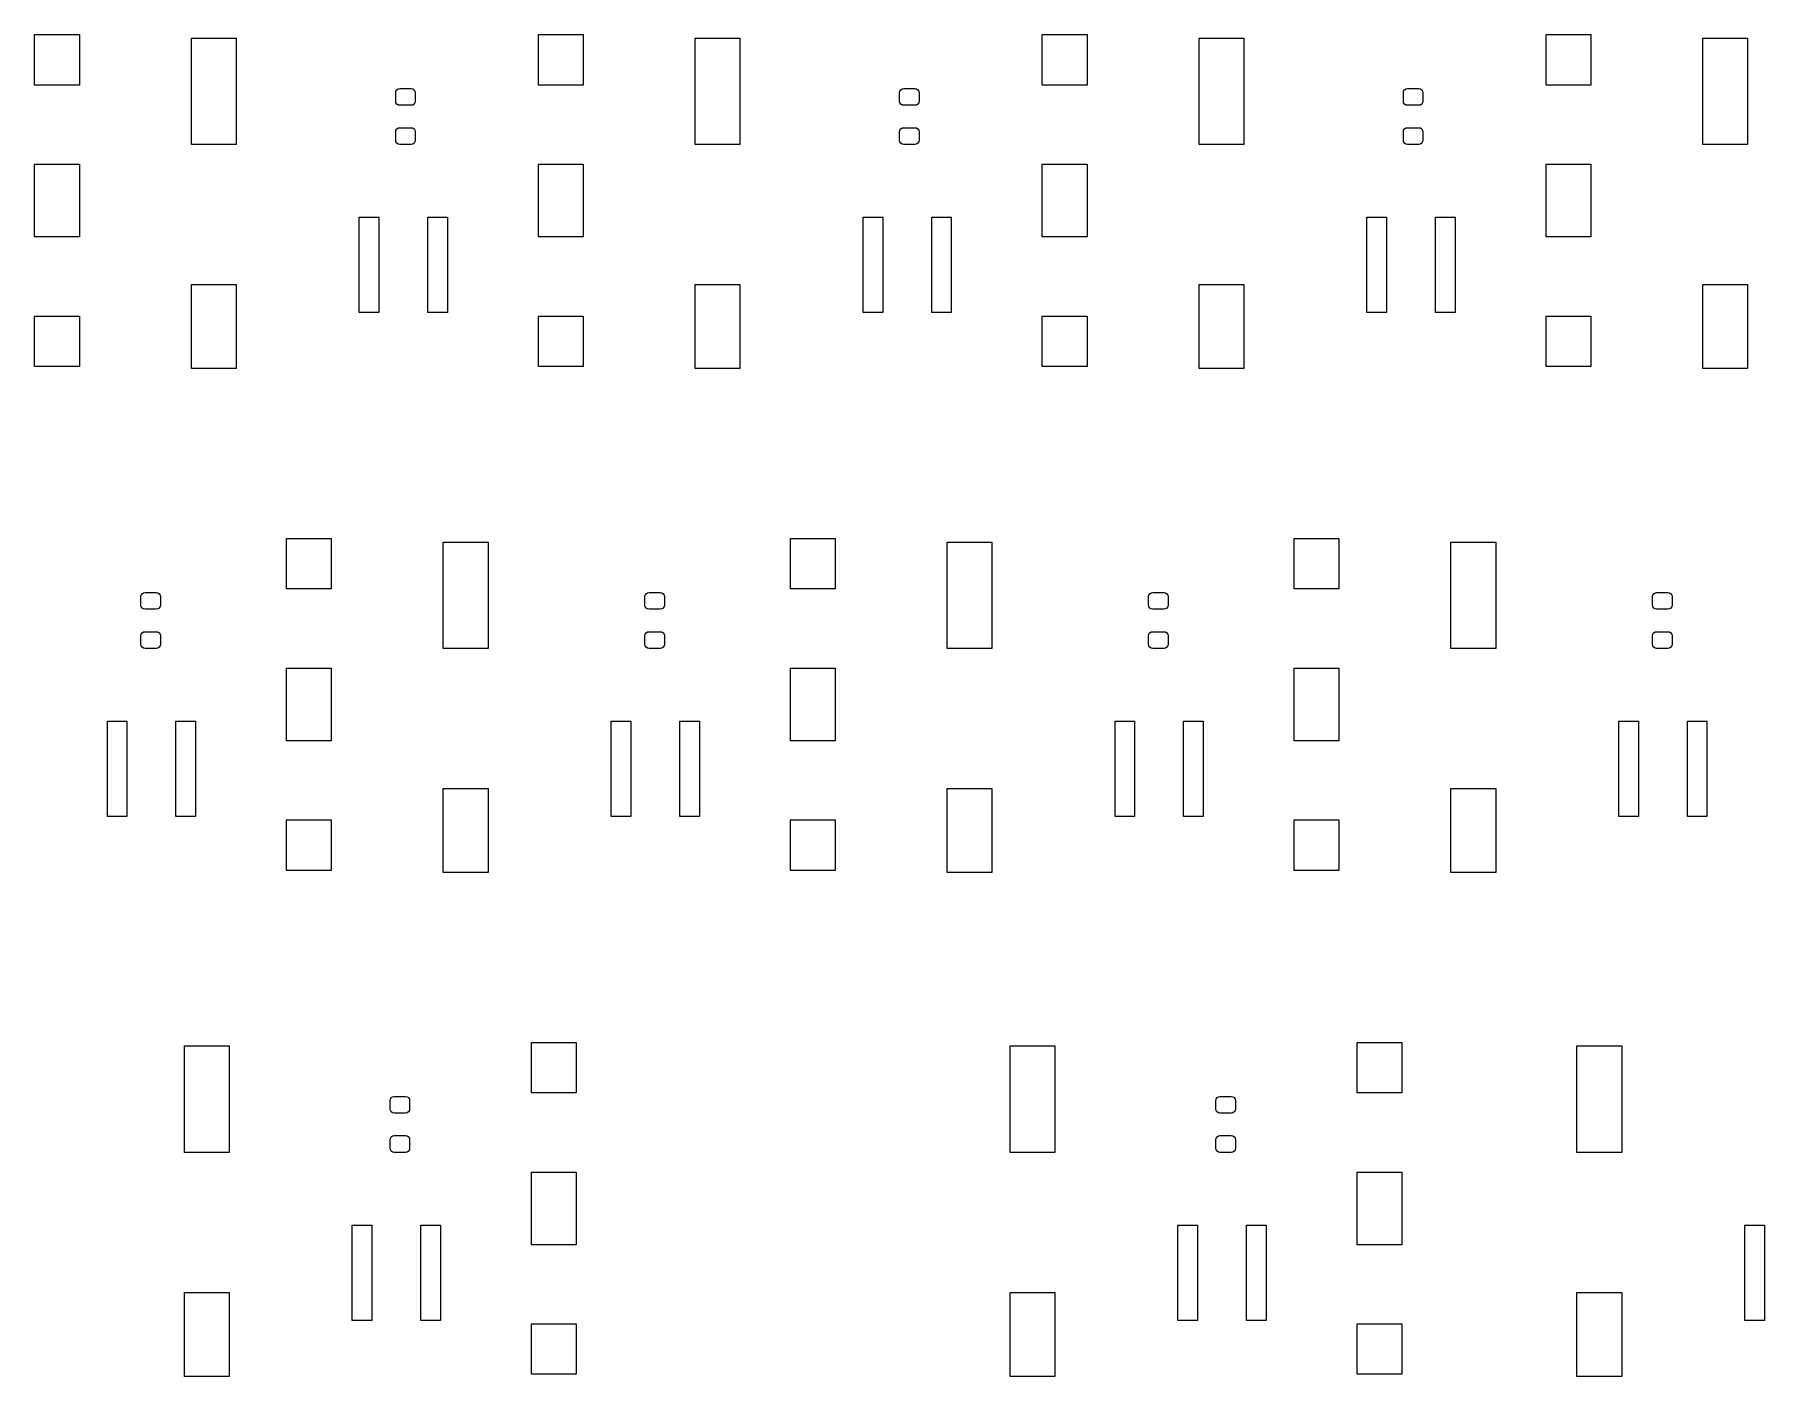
# Model space of a CAD drawing. Extents: x 0.8 to 10.9, y -6.1 to -1.7.
# Drawn here: x 6.051 to 8.484, y -5.756 to -3.869 of the extents above; entities that cross this region are included whole.
import ezdxf

# ---------------------------------------------------------------- set-up
doc = ezdxf.new("R2010")
doc.units = 0
doc.header["$MEASUREMENT"] = 0
doc.layers.add('BLACK', color=7, linetype='CONTINUOUS')

msp = doc.modelspace()

# ---------------------------------------------------------------- linework, layer by layer
at = {"layer": 'BLACK', "linetype": 'CONTINUOUS'}
for p, q in [((6.0512, -3.94), (6.0512, -3.8691)), ((6.0512, -3.8691), (6.1142, -3.8691)), ((6.1142, -3.8691), (6.1142, -3.94)), ((6.2717, -4.0236), (6.2717, -3.874)), ((6.2717, -3.874), (6.3346, -3.874)), ((6.3346, -3.874), (6.3346, -4.0236)), ((6.7598, -3.94), (6.7598, -3.8691)), ((6.7598, -3.8691), (6.8228, -3.8691)), ((6.8228, -3.8691), (6.8228, -3.94)), ((6.9803, -4.0236), (6.9803, -3.874)), ((6.9803, -3.874), (7.0433, -3.874)), ((7.0433, -3.874), (7.0433, -4.0236)), ((7.4685, -3.94), (7.4685, -3.8691)), ((7.4685, -3.8691), (7.5315, -3.8691)), ((7.5315, -3.8691), (7.5315, -3.94)), ((7.689, -4.0236), (7.689, -3.874)), ((7.689, -3.874), (7.752, -3.874)), ((7.752, -3.874), (7.752, -4.0236)), ((8.1772, -3.94), (8.1772, -3.8691)), ((8.1772, -3.8691), (8.2402, -3.8691)), ((8.2402, -3.8691), (8.2402, -3.94)), ((8.3976, -4.0236), (8.3976, -3.874)), ((8.3976, -3.874), (8.4606, -3.874)), ((8.4606, -3.874), (8.4606, -4.0236)), ((6.1142, -3.94), (6.0512, -3.94)), ((6.8228, -3.94), (6.7598, -3.94)), ((7.5315, -3.94), (7.4685, -3.94)), ((8.2402, -3.94), (8.1772, -3.94)), ((6.5591, -3.9508), (6.5595, -3.9485)), ((6.5591, -3.9626), (6.5591, -3.9508)), ((6.5595, -3.9649), (6.5591, -3.9626)), ((6.5595, -3.9485), (6.5608, -3.9466)), ((6.5608, -3.9668), (6.5595, -3.9649)), ((6.5608, -3.9466), (6.5627, -3.9453)), ((6.5627, -3.9453), (6.565, -3.9449)), ((6.565, -3.9449), (6.5807, -3.9449)), ((6.5807, -3.9449), (6.583, -3.9453)), ((6.583, -3.9453), (6.5849, -3.9466)), ((6.5849, -3.9466), (6.5862, -3.9485)), ((6.5862, -3.9649), (6.5849, -3.9668)), ((6.5862, -3.9485), (6.5866, -3.9508)), ((6.5866, -3.9626), (6.5862, -3.9649)), ((6.5866, -3.9508), (6.5866, -3.9626)), ((7.2677, -3.9508), (7.2682, -3.9485)), ((7.2677, -3.9626), (7.2677, -3.9508)), ((7.2682, -3.9649), (7.2677, -3.9626)), ((7.2682, -3.9485), (7.2694, -3.9466)), ((7.2694, -3.9668), (7.2682, -3.9649)), ((7.2694, -3.9466), (7.2714, -3.9453)), ((7.2714, -3.9453), (7.2736, -3.9449)), ((7.2736, -3.9449), (7.2894, -3.9449)), ((7.2894, -3.9449), (7.2916, -3.9453)), ((7.2916, -3.9453), (7.2935, -3.9466)), ((7.2935, -3.9466), (7.2948, -3.9485)), ((7.2948, -3.9649), (7.2935, -3.9668)), ((7.2948, -3.9485), (7.2953, -3.9508)), ((7.2953, -3.9626), (7.2948, -3.9649)), ((7.2953, -3.9508), (7.2953, -3.9626)), ((7.9764, -3.9508), (7.9768, -3.9485)), ((7.9764, -3.9626), (7.9764, -3.9508)), ((7.9768, -3.9649), (7.9764, -3.9626)), ((7.9768, -3.9485), (7.9781, -3.9466)), ((7.9781, -3.9668), (7.9768, -3.9649)), ((7.9781, -3.9466), (7.98, -3.9453)), ((7.98, -3.9453), (7.9823, -3.9449)), ((7.9823, -3.9449), (7.998, -3.9449)), ((7.998, -3.9449), (8.0003, -3.9453)), ((8.0003, -3.9453), (8.0022, -3.9466)), ((8.0022, -3.9466), (8.0035, -3.9485)), ((8.0035, -3.9649), (8.0022, -3.9668)), ((8.0035, -3.9485), (8.0039, -3.9508)), ((8.0039, -3.9626), (8.0035, -3.9649)), ((8.0039, -3.9508), (8.0039, -3.9626)), ((6.5627, -3.9681), (6.5608, -3.9668)), ((6.565, -3.9685), (6.5627, -3.9681)), ((6.5807, -3.9685), (6.565, -3.9685)), ((6.583, -3.9681), (6.5807, -3.9685)), ((6.5849, -3.9668), (6.583, -3.9681)), ((7.2714, -3.9681), (7.2694, -3.9668)), ((7.2736, -3.9685), (7.2714, -3.9681)), ((7.2894, -3.9685), (7.2736, -3.9685)), ((7.2916, -3.9681), (7.2894, -3.9685)), ((7.2935, -3.9668), (7.2916, -3.9681)), ((7.98, -3.9681), (7.9781, -3.9668)), ((7.9823, -3.9685), (7.98, -3.9681)), ((7.998, -3.9685), (7.9823, -3.9685)), ((8.0003, -3.9681), (7.998, -3.9685)), ((8.0022, -3.9668), (8.0003, -3.9681)), ((6.5591, -4.0059), (6.5595, -4.0036)), ((6.5591, -4.0177), (6.5591, -4.0059)), ((6.5595, -4.0036), (6.5608, -4.0017)), ((6.5608, -4.0017), (6.5627, -4.0004)), ((6.5627, -4.0004), (6.565, -4)), ((6.565, -4), (6.5807, -4)), ((6.5807, -4), (6.583, -4.0004)), ((6.583, -4.0004), (6.5849, -4.0017)), ((6.5849, -4.0017), (6.5862, -4.0036)), ((6.5862, -4.0036), (6.5866, -4.0059)), ((6.5866, -4.0059), (6.5866, -4.0177)), ((7.2677, -4.0059), (7.2682, -4.0036)), ((7.2677, -4.0177), (7.2677, -4.0059)), ((7.2682, -4.0036), (7.2694, -4.0017)), ((7.2694, -4.0017), (7.2714, -4.0004)), ((7.2714, -4.0004), (7.2736, -4)), ((7.2736, -4), (7.2894, -4)), ((7.2894, -4), (7.2916, -4.0004)), ((7.2916, -4.0004), (7.2935, -4.0017)), ((7.2935, -4.0017), (7.2948, -4.0036)), ((7.2948, -4.0036), (7.2953, -4.0059)), ((7.2953, -4.0059), (7.2953, -4.0177)), ((7.9764, -4.0059), (7.9768, -4.0036)), ((7.9764, -4.0177), (7.9764, -4.0059)), ((7.9768, -4.0036), (7.9781, -4.0017)), ((7.9781, -4.0017), (7.98, -4.0004)), ((7.98, -4.0004), (7.9823, -4)), ((7.9823, -4), (7.998, -4)), ((7.998, -4), (8.0003, -4.0004)), ((8.0003, -4.0004), (8.0022, -4.0017)), ((8.0022, -4.0017), (8.0035, -4.0036)), ((8.0035, -4.0036), (8.0039, -4.0059)), ((8.0039, -4.0059), (8.0039, -4.0177)), ((6.3346, -4.0236), (6.2717, -4.0236)), ((6.5595, -4.02), (6.5591, -4.0177)), ((6.5608, -4.0219), (6.5595, -4.02)), ((6.5627, -4.0232), (6.5608, -4.0219)), ((6.565, -4.0236), (6.5627, -4.0232)), ((6.5807, -4.0236), (6.565, -4.0236)), ((6.583, -4.0232), (6.5807, -4.0236)), ((6.5849, -4.0219), (6.583, -4.0232)), ((6.5862, -4.02), (6.5849, -4.0219)), ((6.5866, -4.0177), (6.5862, -4.02)), ((7.0433, -4.0236), (6.9803, -4.0236)), ((7.2682, -4.02), (7.2677, -4.0177)), ((7.2694, -4.0219), (7.2682, -4.02)), ((7.2714, -4.0232), (7.2694, -4.0219)), ((7.2736, -4.0236), (7.2714, -4.0232)), ((7.2894, -4.0236), (7.2736, -4.0236)), ((7.2916, -4.0232), (7.2894, -4.0236)), ((7.2935, -4.0219), (7.2916, -4.0232)), ((7.2948, -4.02), (7.2935, -4.0219)), ((7.2953, -4.0177), (7.2948, -4.02)), ((7.752, -4.0236), (7.689, -4.0236)), ((7.9768, -4.02), (7.9764, -4.0177)), ((7.9781, -4.0219), (7.9768, -4.02)), ((7.98, -4.0232), (7.9781, -4.0219)), ((7.9823, -4.0236), (7.98, -4.0232)), ((7.998, -4.0236), (7.9823, -4.0236)), ((8.0003, -4.0232), (7.998, -4.0236)), ((8.0022, -4.0219), (8.0003, -4.0232)), ((8.0035, -4.02), (8.0022, -4.0219)), ((8.0039, -4.0177), (8.0035, -4.02)), ((8.4606, -4.0236), (8.3976, -4.0236)), ((6.0512, -4.1535), (6.0512, -4.0512)), ((6.0512, -4.0512), (6.1142, -4.0512)), ((6.1142, -4.0512), (6.1142, -4.1535)), ((6.7598, -4.1535), (6.7598, -4.0512)), ((6.7598, -4.0512), (6.8228, -4.0512)), ((6.8228, -4.0512), (6.8228, -4.1535)), ((7.4685, -4.1535), (7.4685, -4.0512)), ((7.4685, -4.0512), (7.5315, -4.0512)), ((7.5315, -4.0512), (7.5315, -4.1535)), ((8.1772, -4.1535), (8.1772, -4.0512)), ((8.1772, -4.0512), (8.2402, -4.0512)), ((8.2402, -4.0512), (8.2402, -4.1535)), ((6.5079, -4.2598), (6.5079, -4.126)), ((6.5079, -4.126), (6.5354, -4.126)), ((6.5354, -4.126), (6.5354, -4.2598)), ((6.6043, -4.2598), (6.6043, -4.126)), ((6.6043, -4.126), (6.6319, -4.126)), ((6.6319, -4.126), (6.6319, -4.2598)), ((7.2165, -4.2598), (7.2165, -4.126)), ((7.2165, -4.126), (7.2441, -4.126)), ((7.2441, -4.126), (7.2441, -4.2598)), ((7.313, -4.2598), (7.313, -4.126)), ((7.313, -4.126), (7.3406, -4.126)), ((7.3406, -4.126), (7.3406, -4.2598)), ((7.9252, -4.2598), (7.9252, -4.126)), ((7.9252, -4.126), (7.9528, -4.126)), ((7.9528, -4.126), (7.9528, -4.2598)), ((8.0217, -4.2598), (8.0217, -4.126)), ((8.0217, -4.126), (8.0492, -4.126)), ((8.0492, -4.126), (8.0492, -4.2598)), ((6.1142, -4.1535), (6.0512, -4.1535)), ((6.8228, -4.1535), (6.7598, -4.1535)), ((7.5315, -4.1535), (7.4685, -4.1535)), ((8.2402, -4.1535), (8.1772, -4.1535)), ((6.2717, -4.3386), (6.2717, -4.2205)), ((6.2717, -4.2205), (6.3346, -4.2205)), ((6.3346, -4.2205), (6.3346, -4.3386)), ((6.9803, -4.3386), (6.9803, -4.2205)), ((6.9803, -4.2205), (7.0433, -4.2205)), ((7.0433, -4.2205), (7.0433, -4.3386)), ((7.689, -4.3386), (7.689, -4.2205)), ((7.689, -4.2205), (7.752, -4.2205)), ((7.752, -4.2205), (7.752, -4.3386)), ((8.3976, -4.3386), (8.3976, -4.2205)), ((8.3976, -4.2205), (8.4606, -4.2205)), ((8.4606, -4.2205), (8.4606, -4.3386)), ((6.0512, -4.3356), (6.0512, -4.2648)), ((6.0512, -4.2648), (6.1142, -4.2648)), ((6.1142, -4.2648), (6.1142, -4.3356)), ((6.5354, -4.2598), (6.5079, -4.2598)), ((6.6319, -4.2598), (6.6043, -4.2598)), ((6.7598, -4.3356), (6.7598, -4.2648)), ((6.7598, -4.2648), (6.8228, -4.2648)), ((6.8228, -4.2648), (6.8228, -4.3356)), ((7.2441, -4.2598), (7.2165, -4.2598)), ((7.3406, -4.2598), (7.313, -4.2598)), ((7.4685, -4.3356), (7.4685, -4.2648)), ((7.4685, -4.2648), (7.5315, -4.2648)), ((7.5315, -4.2648), (7.5315, -4.3356)), ((7.9528, -4.2598), (7.9252, -4.2598)), ((8.0492, -4.2598), (8.0217, -4.2598)), ((8.1772, -4.3356), (8.1772, -4.2648)), ((8.1772, -4.2648), (8.2402, -4.2648)), ((8.2402, -4.2648), (8.2402, -4.3356)), ((6.1142, -4.3356), (6.0512, -4.3356)), ((6.3346, -4.3386), (6.2717, -4.3386)), ((6.8228, -4.3356), (6.7598, -4.3356)), ((7.0433, -4.3386), (6.9803, -4.3386)), ((7.5315, -4.3356), (7.4685, -4.3356)), ((7.752, -4.3386), (7.689, -4.3386)), ((8.2402, -4.3356), (8.1772, -4.3356)), ((8.4606, -4.3386), (8.3976, -4.3386)), ((6.4055, -4.6486), (6.4055, -4.5778)), ((6.4055, -4.5778), (6.4685, -4.5778)), ((6.4685, -4.5778), (6.4685, -4.6486)), ((6.626, -4.7323), (6.626, -4.5827)), ((6.626, -4.5827), (6.689, -4.5827)), ((6.689, -4.5827), (6.689, -4.7323)), ((7.1142, -4.6486), (7.1142, -4.5778)), ((7.1142, -4.5778), (7.1772, -4.5778)), ((7.1772, -4.5778), (7.1772, -4.6486)), ((7.3346, -4.7323), (7.3346, -4.5827)), ((7.3346, -4.5827), (7.3976, -4.5827)), ((7.3976, -4.5827), (7.3976, -4.7323)), ((7.8228, -4.6486), (7.8228, -4.5778)), ((7.8228, -4.5778), (7.8858, -4.5778)), ((7.8858, -4.5778), (7.8858, -4.6486)), ((8.0433, -4.7323), (8.0433, -4.5827)), ((8.0433, -4.5827), (8.1063, -4.5827)), ((8.1063, -4.5827), (8.1063, -4.7323)), ((6.2008, -4.6594), (6.2012, -4.6572)), ((6.2008, -4.6713), (6.2008, -4.6594)), ((6.2012, -4.6735), (6.2008, -4.6713)), ((6.2012, -4.6572), (6.2025, -4.6553)), ((6.2025, -4.6553), (6.2044, -4.654)), ((6.2044, -4.654), (6.2067, -4.6535)), ((6.2067, -4.6535), (6.2224, -4.6535)), ((6.2224, -4.6535), (6.2247, -4.654)), ((6.2247, -4.654), (6.2266, -4.6553)), ((6.2266, -4.6553), (6.2279, -4.6572)), ((6.2279, -4.6572), (6.2283, -4.6594)), ((6.2283, -4.6713), (6.2279, -4.6735)), ((6.2283, -4.6594), (6.2283, -4.6713)), ((6.4685, -4.6486), (6.4055, -4.6486)), ((6.9094, -4.6594), (6.9099, -4.6572)), ((6.9094, -4.6713), (6.9094, -4.6594)), ((6.9099, -4.6735), (6.9094, -4.6713)), ((6.9099, -4.6572), (6.9112, -4.6553)), ((6.9112, -4.6553), (6.9131, -4.654)), ((6.9131, -4.654), (6.9154, -4.6535)), ((6.9154, -4.6535), (6.9311, -4.6535)), ((6.9311, -4.6535), (6.9334, -4.654)), ((6.9334, -4.654), (6.9353, -4.6553)), ((6.9353, -4.6553), (6.9366, -4.6572)), ((6.9366, -4.6572), (6.937, -4.6594)), ((6.937, -4.6713), (6.9366, -4.6735)), ((6.937, -4.6594), (6.937, -4.6713)), ((7.1772, -4.6486), (7.1142, -4.6486)), ((7.6181, -4.6594), (7.6186, -4.6572)), ((7.6181, -4.6713), (7.6181, -4.6594)), ((7.6186, -4.6735), (7.6181, -4.6713)), ((7.6186, -4.6572), (7.6198, -4.6553)), ((7.6198, -4.6553), (7.6218, -4.654)), ((7.6218, -4.654), (7.624, -4.6535)), ((7.624, -4.6535), (7.6398, -4.6535)), ((7.6398, -4.6535), (7.642, -4.654)), ((7.642, -4.654), (7.6439, -4.6553)), ((7.6439, -4.6553), (7.6452, -4.6572)), ((7.6452, -4.6572), (7.6457, -4.6594)), ((7.6457, -4.6713), (7.6452, -4.6735)), ((7.6457, -4.6594), (7.6457, -4.6713)), ((7.8858, -4.6486), (7.8228, -4.6486)), ((8.3268, -4.6594), (8.3272, -4.6572)), ((8.3268, -4.6713), (8.3268, -4.6594)), ((8.3272, -4.6735), (8.3268, -4.6713)), ((8.3272, -4.6572), (8.3285, -4.6553)), ((8.3285, -4.6553), (8.3304, -4.654)), ((8.3304, -4.654), (8.3327, -4.6535)), ((8.3327, -4.6535), (8.3484, -4.6535)), ((8.3484, -4.6535), (8.3507, -4.654)), ((8.3507, -4.654), (8.3526, -4.6553)), ((8.3526, -4.6553), (8.3539, -4.6572)), ((8.3539, -4.6572), (8.3543, -4.6594)), ((8.3543, -4.6713), (8.3539, -4.6735)), ((8.3543, -4.6594), (8.3543, -4.6713)), ((6.2025, -4.6754), (6.2012, -4.6735)), ((6.2044, -4.6767), (6.2025, -4.6754)), ((6.2067, -4.6772), (6.2044, -4.6767)), ((6.2224, -4.6772), (6.2067, -4.6772)), ((6.2247, -4.6767), (6.2224, -4.6772)), ((6.2266, -4.6754), (6.2247, -4.6767)), ((6.2279, -4.6735), (6.2266, -4.6754)), ((6.9112, -4.6754), (6.9099, -4.6735)), ((6.9131, -4.6767), (6.9112, -4.6754)), ((6.9154, -4.6772), (6.9131, -4.6767)), ((6.9311, -4.6772), (6.9154, -4.6772)), ((6.9334, -4.6767), (6.9311, -4.6772)), ((6.9353, -4.6754), (6.9334, -4.6767)), ((6.9366, -4.6735), (6.9353, -4.6754)), ((7.6198, -4.6754), (7.6186, -4.6735)), ((7.6218, -4.6767), (7.6198, -4.6754)), ((7.624, -4.6772), (7.6218, -4.6767)), ((7.6398, -4.6772), (7.624, -4.6772)), ((7.642, -4.6767), (7.6398, -4.6772)), ((7.6439, -4.6754), (7.642, -4.6767)), ((7.6452, -4.6735), (7.6439, -4.6754)), ((8.3285, -4.6754), (8.3272, -4.6735)), ((8.3304, -4.6767), (8.3285, -4.6754)), ((8.3327, -4.6772), (8.3304, -4.6767)), ((8.3484, -4.6772), (8.3327, -4.6772)), ((8.3507, -4.6767), (8.3484, -4.6772)), ((8.3526, -4.6754), (8.3507, -4.6767)), ((8.3539, -4.6735), (8.3526, -4.6754)), ((6.2008, -4.7146), (6.2012, -4.7123)), ((6.2008, -4.7264), (6.2008, -4.7146)), ((6.2012, -4.7123), (6.2025, -4.7104)), ((6.2025, -4.7104), (6.2044, -4.7091)), ((6.2044, -4.7091), (6.2067, -4.7087)), ((6.2067, -4.7087), (6.2224, -4.7087)), ((6.2224, -4.7087), (6.2247, -4.7091)), ((6.2247, -4.7091), (6.2266, -4.7104)), ((6.2266, -4.7104), (6.2279, -4.7123)), ((6.2279, -4.7123), (6.2283, -4.7146)), ((6.2283, -4.7146), (6.2283, -4.7264)), ((6.9094, -4.7146), (6.9099, -4.7123)), ((6.9094, -4.7264), (6.9094, -4.7146)), ((6.9099, -4.7123), (6.9112, -4.7104)), ((6.9112, -4.7104), (6.9131, -4.7091)), ((6.9131, -4.7091), (6.9154, -4.7087)), ((6.9154, -4.7087), (6.9311, -4.7087)), ((6.9311, -4.7087), (6.9334, -4.7091)), ((6.9334, -4.7091), (6.9353, -4.7104)), ((6.9353, -4.7104), (6.9366, -4.7123)), ((6.9366, -4.7123), (6.937, -4.7146)), ((6.937, -4.7146), (6.937, -4.7264)), ((7.6181, -4.7146), (7.6186, -4.7123)), ((7.6181, -4.7264), (7.6181, -4.7146)), ((7.6186, -4.7123), (7.6198, -4.7104)), ((7.6198, -4.7104), (7.6218, -4.7091)), ((7.6218, -4.7091), (7.624, -4.7087)), ((7.624, -4.7087), (7.6398, -4.7087)), ((7.6398, -4.7087), (7.642, -4.7091)), ((7.642, -4.7091), (7.6439, -4.7104)), ((7.6439, -4.7104), (7.6452, -4.7123)), ((7.6452, -4.7123), (7.6457, -4.7146)), ((7.6457, -4.7146), (7.6457, -4.7264)), ((8.3268, -4.7146), (8.3272, -4.7123)), ((8.3268, -4.7264), (8.3268, -4.7146)), ((8.3272, -4.7123), (8.3285, -4.7104)), ((8.3285, -4.7104), (8.3304, -4.7091)), ((8.3304, -4.7091), (8.3327, -4.7087)), ((8.3327, -4.7087), (8.3484, -4.7087)), ((8.3484, -4.7087), (8.3507, -4.7091)), ((8.3507, -4.7091), (8.3526, -4.7104)), ((8.3526, -4.7104), (8.3539, -4.7123)), ((8.3539, -4.7123), (8.3543, -4.7146)), ((8.3543, -4.7146), (8.3543, -4.7264)), ((6.2012, -4.7286), (6.2008, -4.7264)), ((6.2025, -4.7306), (6.2012, -4.7286)), ((6.2044, -4.7318), (6.2025, -4.7306)), ((6.2067, -4.7323), (6.2044, -4.7318)), ((6.2224, -4.7323), (6.2067, -4.7323)), ((6.2247, -4.7318), (6.2224, -4.7323)), ((6.2266, -4.7306), (6.2247, -4.7318)), ((6.2279, -4.7286), (6.2266, -4.7306)), ((6.2283, -4.7264), (6.2279, -4.7286)), ((6.689, -4.7323), (6.626, -4.7323)), ((6.9099, -4.7286), (6.9094, -4.7264)), ((6.9112, -4.7306), (6.9099, -4.7286)), ((6.9131, -4.7318), (6.9112, -4.7306)), ((6.9154, -4.7323), (6.9131, -4.7318)), ((6.9311, -4.7323), (6.9154, -4.7323)), ((6.9334, -4.7318), (6.9311, -4.7323)), ((6.9353, -4.7306), (6.9334, -4.7318)), ((6.9366, -4.7286), (6.9353, -4.7306)), ((6.937, -4.7264), (6.9366, -4.7286)), ((7.3976, -4.7323), (7.3346, -4.7323)), ((7.6186, -4.7286), (7.6181, -4.7264)), ((7.6198, -4.7306), (7.6186, -4.7286)), ((7.6218, -4.7318), (7.6198, -4.7306)), ((7.624, -4.7323), (7.6218, -4.7318)), ((7.6398, -4.7323), (7.624, -4.7323)), ((7.642, -4.7318), (7.6398, -4.7323)), ((7.6439, -4.7306), (7.642, -4.7318)), ((7.6452, -4.7286), (7.6439, -4.7306)), ((7.6457, -4.7264), (7.6452, -4.7286)), ((8.1063, -4.7323), (8.0433, -4.7323)), ((8.3272, -4.7286), (8.3268, -4.7264)), ((8.3285, -4.7306), (8.3272, -4.7286)), ((8.3304, -4.7318), (8.3285, -4.7306)), ((8.3327, -4.7323), (8.3304, -4.7318)), ((8.3484, -4.7323), (8.3327, -4.7323)), ((8.3507, -4.7318), (8.3484, -4.7323)), ((8.3526, -4.7306), (8.3507, -4.7318)), ((8.3539, -4.7286), (8.3526, -4.7306)), ((8.3543, -4.7264), (8.3539, -4.7286)), ((6.4055, -4.8622), (6.4055, -4.7598)), ((6.4055, -4.7598), (6.4685, -4.7598)), ((6.4685, -4.7598), (6.4685, -4.8622)), ((7.1142, -4.8622), (7.1142, -4.7598)), ((7.1142, -4.7598), (7.1772, -4.7598)), ((7.1772, -4.7598), (7.1772, -4.8622)), ((7.8228, -4.8622), (7.8228, -4.7598)), ((7.8228, -4.7598), (7.8858, -4.7598)), ((7.8858, -4.7598), (7.8858, -4.8622)), ((6.1535, -4.9685), (6.1535, -4.8346)), ((6.1535, -4.8346), (6.1811, -4.8346)), ((6.1811, -4.8346), (6.1811, -4.9685)), ((6.25, -4.9685), (6.25, -4.8346)), ((6.25, -4.8346), (6.2776, -4.8346)), ((6.2776, -4.8346), (6.2776, -4.9685)), ((6.8622, -4.9685), (6.8622, -4.8346)), ((6.8622, -4.8346), (6.8898, -4.8346)), ((6.8898, -4.8346), (6.8898, -4.9685)), ((6.9587, -4.9685), (6.9587, -4.8346)), ((6.9587, -4.8346), (6.9862, -4.8346)), ((6.9862, -4.8346), (6.9862, -4.9685)), ((7.5709, -4.9685), (7.5709, -4.8346)), ((7.5709, -4.8346), (7.5984, -4.8346)), ((7.5984, -4.8346), (7.5984, -4.9685)), ((7.6673, -4.9685), (7.6673, -4.8346)), ((7.6673, -4.8346), (7.6949, -4.8346)), ((7.6949, -4.8346), (7.6949, -4.9685)), ((8.2795, -4.9685), (8.2795, -4.8346)), ((8.2795, -4.8346), (8.3071, -4.8346)), ((8.3071, -4.8346), (8.3071, -4.9685)), ((8.376, -4.9685), (8.376, -4.8346)), ((8.376, -4.8346), (8.4035, -4.8346)), ((8.4035, -4.8346), (8.4035, -4.9685)), ((6.4685, -4.8622), (6.4055, -4.8622)), ((7.1772, -4.8622), (7.1142, -4.8622)), ((7.8858, -4.8622), (7.8228, -4.8622)), ((6.626, -5.0472), (6.626, -4.9291)), ((6.626, -4.9291), (6.689, -4.9291)), ((6.689, -4.9291), (6.689, -5.0472)), ((7.3346, -5.0472), (7.3346, -4.9291)), ((7.3346, -4.9291), (7.3976, -4.9291)), ((7.3976, -4.9291), (7.3976, -5.0472)), ((8.0433, -5.0472), (8.0433, -4.9291)), ((8.0433, -4.9291), (8.1063, -4.9291)), ((8.1063, -4.9291), (8.1063, -5.0472)), ((6.1811, -4.9685), (6.1535, -4.9685)), ((6.2776, -4.9685), (6.25, -4.9685)), ((6.4055, -5.0443), (6.4055, -4.9734)), ((6.4055, -4.9734), (6.4685, -4.9734)), ((6.4685, -4.9734), (6.4685, -5.0443)), ((6.8898, -4.9685), (6.8622, -4.9685)), ((6.9862, -4.9685), (6.9587, -4.9685)), ((7.1142, -5.0443), (7.1142, -4.9734)), ((7.1142, -4.9734), (7.1772, -4.9734)), ((7.1772, -4.9734), (7.1772, -5.0443)), ((7.5984, -4.9685), (7.5709, -4.9685)), ((7.6949, -4.9685), (7.6673, -4.9685)), ((7.8228, -5.0443), (7.8228, -4.9734)), ((7.8228, -4.9734), (7.8858, -4.9734)), ((7.8858, -4.9734), (7.8858, -5.0443)), ((8.3071, -4.9685), (8.2795, -4.9685)), ((8.4035, -4.9685), (8.376, -4.9685)), ((6.4685, -5.0443), (6.4055, -5.0443)), ((6.689, -5.0472), (6.626, -5.0472)), ((7.1772, -5.0443), (7.1142, -5.0443)), ((7.3976, -5.0472), (7.3346, -5.0472)), ((7.8858, -5.0443), (7.8228, -5.0443)), ((8.1063, -5.0472), (8.0433, -5.0472)), ((6.2618, -5.4409), (6.2618, -5.2913)), ((6.2618, -5.2913), (6.3248, -5.2913)), ((6.3248, -5.2913), (6.3248, -5.4409)), ((6.75, -5.3573), (6.75, -5.2864)), ((6.75, -5.2864), (6.813, -5.2864)), ((6.813, -5.2864), (6.813, -5.3573)), ((7.4232, -5.4409), (7.4232, -5.2913)), ((7.4232, -5.2913), (7.4862, -5.2913)), ((7.4862, -5.2913), (7.4862, -5.4409)), ((7.9114, -5.3573), (7.9114, -5.2864)), ((7.9114, -5.2864), (7.9744, -5.2864)), ((7.9744, -5.2864), (7.9744, -5.3573)), ((8.2205, -5.4409), (8.2205, -5.2913)), ((8.2205, -5.2913), (8.2835, -5.2913)), ((8.2835, -5.2913), (8.2835, -5.4409)), ((6.5512, -5.3681), (6.5516, -5.3659)), ((6.5512, -5.3799), (6.5512, -5.3681)), ((6.5516, -5.3659), (6.5529, -5.3639)), ((6.5529, -5.3639), (6.5548, -5.3627)), ((6.5548, -5.3627), (6.5571, -5.3622)), ((6.5571, -5.3622), (6.5728, -5.3622)), ((6.5728, -5.3622), (6.5751, -5.3627)), ((6.5751, -5.3627), (6.577, -5.3639)), ((6.577, -5.3639), (6.5783, -5.3659)), ((6.5783, -5.3659), (6.5787, -5.3681)), ((6.5787, -5.3681), (6.5787, -5.3799)), ((6.813, -5.3573), (6.75, -5.3573)), ((7.7126, -5.3681), (7.713, -5.3659)), ((7.7126, -5.3799), (7.7126, -5.3681)), ((7.713, -5.3659), (7.7143, -5.3639)), ((7.7143, -5.3639), (7.7162, -5.3627)), ((7.7162, -5.3627), (7.7185, -5.3622)), ((7.7185, -5.3622), (7.7343, -5.3622)), ((7.7343, -5.3622), (7.7365, -5.3627)), ((7.7365, -5.3627), (7.7384, -5.3639)), ((7.7384, -5.3639), (7.7397, -5.3659)), ((7.7397, -5.3659), (7.7402, -5.3681)), ((7.7402, -5.3681), (7.7402, -5.3799)), ((7.9744, -5.3573), (7.9114, -5.3573)), ((6.5516, -5.3822), (6.5512, -5.3799)), ((6.5529, -5.3841), (6.5516, -5.3822)), ((6.5548, -5.3854), (6.5529, -5.3841)), ((6.5571, -5.3858), (6.5548, -5.3854)), ((6.5728, -5.3858), (6.5571, -5.3858)), ((6.5751, -5.3854), (6.5728, -5.3858)), ((6.577, -5.3841), (6.5751, -5.3854)), ((6.5783, -5.3822), (6.577, -5.3841)), ((6.5787, -5.3799), (6.5783, -5.3822)), ((7.713, -5.3822), (7.7126, -5.3799)), ((7.7143, -5.3841), (7.713, -5.3822)), ((7.7162, -5.3854), (7.7143, -5.3841)), ((7.7185, -5.3858), (7.7162, -5.3854)), ((7.7343, -5.3858), (7.7185, -5.3858)), ((7.7365, -5.3854), (7.7343, -5.3858)), ((7.7384, -5.3841), (7.7365, -5.3854)), ((7.7397, -5.3822), (7.7384, -5.3841)), ((7.7402, -5.3799), (7.7397, -5.3822)), ((6.5512, -5.4232), (6.5516, -5.421)), ((6.5512, -5.435), (6.5512, -5.4232)), ((6.5516, -5.421), (6.5529, -5.4191)), ((6.5529, -5.4191), (6.5548, -5.4178)), ((6.5548, -5.4178), (6.5571, -5.4173)), ((6.5571, -5.4173), (6.5728, -5.4173)), ((6.5728, -5.4173), (6.5751, -5.4178)), ((6.5751, -5.4178), (6.577, -5.4191)), ((6.577, -5.4191), (6.5783, -5.421)), ((6.5783, -5.421), (6.5787, -5.4232)), ((6.5787, -5.4232), (6.5787, -5.435)), ((7.7126, -5.4232), (7.713, -5.421)), ((7.7126, -5.435), (7.7126, -5.4232)), ((7.713, -5.421), (7.7143, -5.4191)), ((7.7143, -5.4191), (7.7162, -5.4178)), ((7.7162, -5.4178), (7.7185, -5.4173)), ((7.7185, -5.4173), (7.7343, -5.4173)), ((7.7343, -5.4173), (7.7365, -5.4178)), ((7.7365, -5.4178), (7.7384, -5.4191)), ((7.7384, -5.4191), (7.7397, -5.421)), ((7.7397, -5.421), (7.7402, -5.4232)), ((7.7402, -5.4232), (7.7402, -5.435)), ((6.3248, -5.4409), (6.2618, -5.4409)), ((6.5516, -5.4373), (6.5512, -5.435)), ((6.5529, -5.4392), (6.5516, -5.4373)), ((6.5548, -5.4405), (6.5529, -5.4392)), ((6.5571, -5.4409), (6.5548, -5.4405)), ((6.5728, -5.4409), (6.5571, -5.4409)), ((6.5751, -5.4405), (6.5728, -5.4409)), ((6.577, -5.4392), (6.5751, -5.4405)), ((6.5783, -5.4373), (6.577, -5.4392)), ((6.5787, -5.435), (6.5783, -5.4373)), ((7.4862, -5.4409), (7.4232, -5.4409)), ((7.713, -5.4373), (7.7126, -5.435)), ((7.7143, -5.4392), (7.713, -5.4373)), ((7.7162, -5.4405), (7.7143, -5.4392)), ((7.7185, -5.4409), (7.7162, -5.4405)), ((7.7343, -5.4409), (7.7185, -5.4409)), ((7.7365, -5.4405), (7.7343, -5.4409)), ((7.7384, -5.4392), (7.7365, -5.4405)), ((7.7397, -5.4373), (7.7384, -5.4392)), ((7.7402, -5.435), (7.7397, -5.4373)), ((8.2835, -5.4409), (8.2205, -5.4409)), ((6.75, -5.5709), (6.75, -5.4685)), ((6.75, -5.4685), (6.813, -5.4685)), ((6.813, -5.4685), (6.813, -5.5709)), ((7.9114, -5.5709), (7.9114, -5.4685)), ((7.9114, -5.4685), (7.9744, -5.4685)), ((7.9744, -5.4685), (7.9744, -5.5709)), ((6.498, -5.6772), (6.498, -5.5433)), ((6.498, -5.5433), (6.5256, -5.5433)), ((6.5256, -5.5433), (6.5256, -5.6772)), ((6.5945, -5.6772), (6.5945, -5.5433)), ((6.5945, -5.5433), (6.622, -5.5433)), ((6.622, -5.5433), (6.622, -5.6772)), ((7.6594, -5.6772), (7.6594, -5.5433)), ((7.6594, -5.5433), (7.687, -5.5433)), ((7.687, -5.5433), (7.687, -5.6772)), ((7.7559, -5.6772), (7.7559, -5.5433)), ((7.7559, -5.5433), (7.7835, -5.5433)), ((7.7835, -5.5433), (7.7835, -5.6772)), ((8.4567, -5.6772), (8.4567, -5.5433)), ((8.4567, -5.5433), (8.4843, -5.5433)), ((8.4843, -5.5433), (8.4843, -5.6772)), ((6.813, -5.5709), (6.75, -5.5709)), ((7.9744, -5.5709), (7.9114, -5.5709)), ((6.2618, -5.7559), (6.2618, -5.6378)), ((6.2618, -5.6378), (6.3248, -5.6378)), ((6.3248, -5.6378), (6.3248, -5.7559)), ((7.4232, -5.7559), (7.4232, -5.6378)), ((7.4232, -5.6378), (7.4862, -5.6378)), ((7.4862, -5.6378), (7.4862, -5.7559)), ((8.2205, -5.7559), (8.2205, -5.6378)), ((8.2205, -5.6378), (8.2835, -5.6378)), ((8.2835, -5.6378), (8.2835, -5.7559)), ((6.5256, -5.6772), (6.498, -5.6772)), ((6.622, -5.6772), (6.5945, -5.6772)), ((6.75, -5.753), (6.75, -5.6821)), ((6.75, -5.6821), (6.813, -5.6821)), ((6.813, -5.6821), (6.813, -5.753)), ((7.687, -5.6772), (7.6594, -5.6772)), ((7.7835, -5.6772), (7.7559, -5.6772)), ((7.9114, -5.753), (7.9114, -5.6821)), ((7.9114, -5.6821), (7.9744, -5.6821)), ((7.9744, -5.6821), (7.9744, -5.753)), ((8.4843, -5.6772), (8.4567, -5.6772)), ((6.3248, -5.7559), (6.2618, -5.7559)), ((6.813, -5.753), (6.75, -5.753)), ((7.4862, -5.7559), (7.4232, -5.7559)), ((7.9744, -5.753), (7.9114, -5.753)), ((8.2835, -5.7559), (8.2205, -5.7559))]:
    msp.add_line(p, q, dxfattribs=at)

doc.saveas('drawing.dxf')
